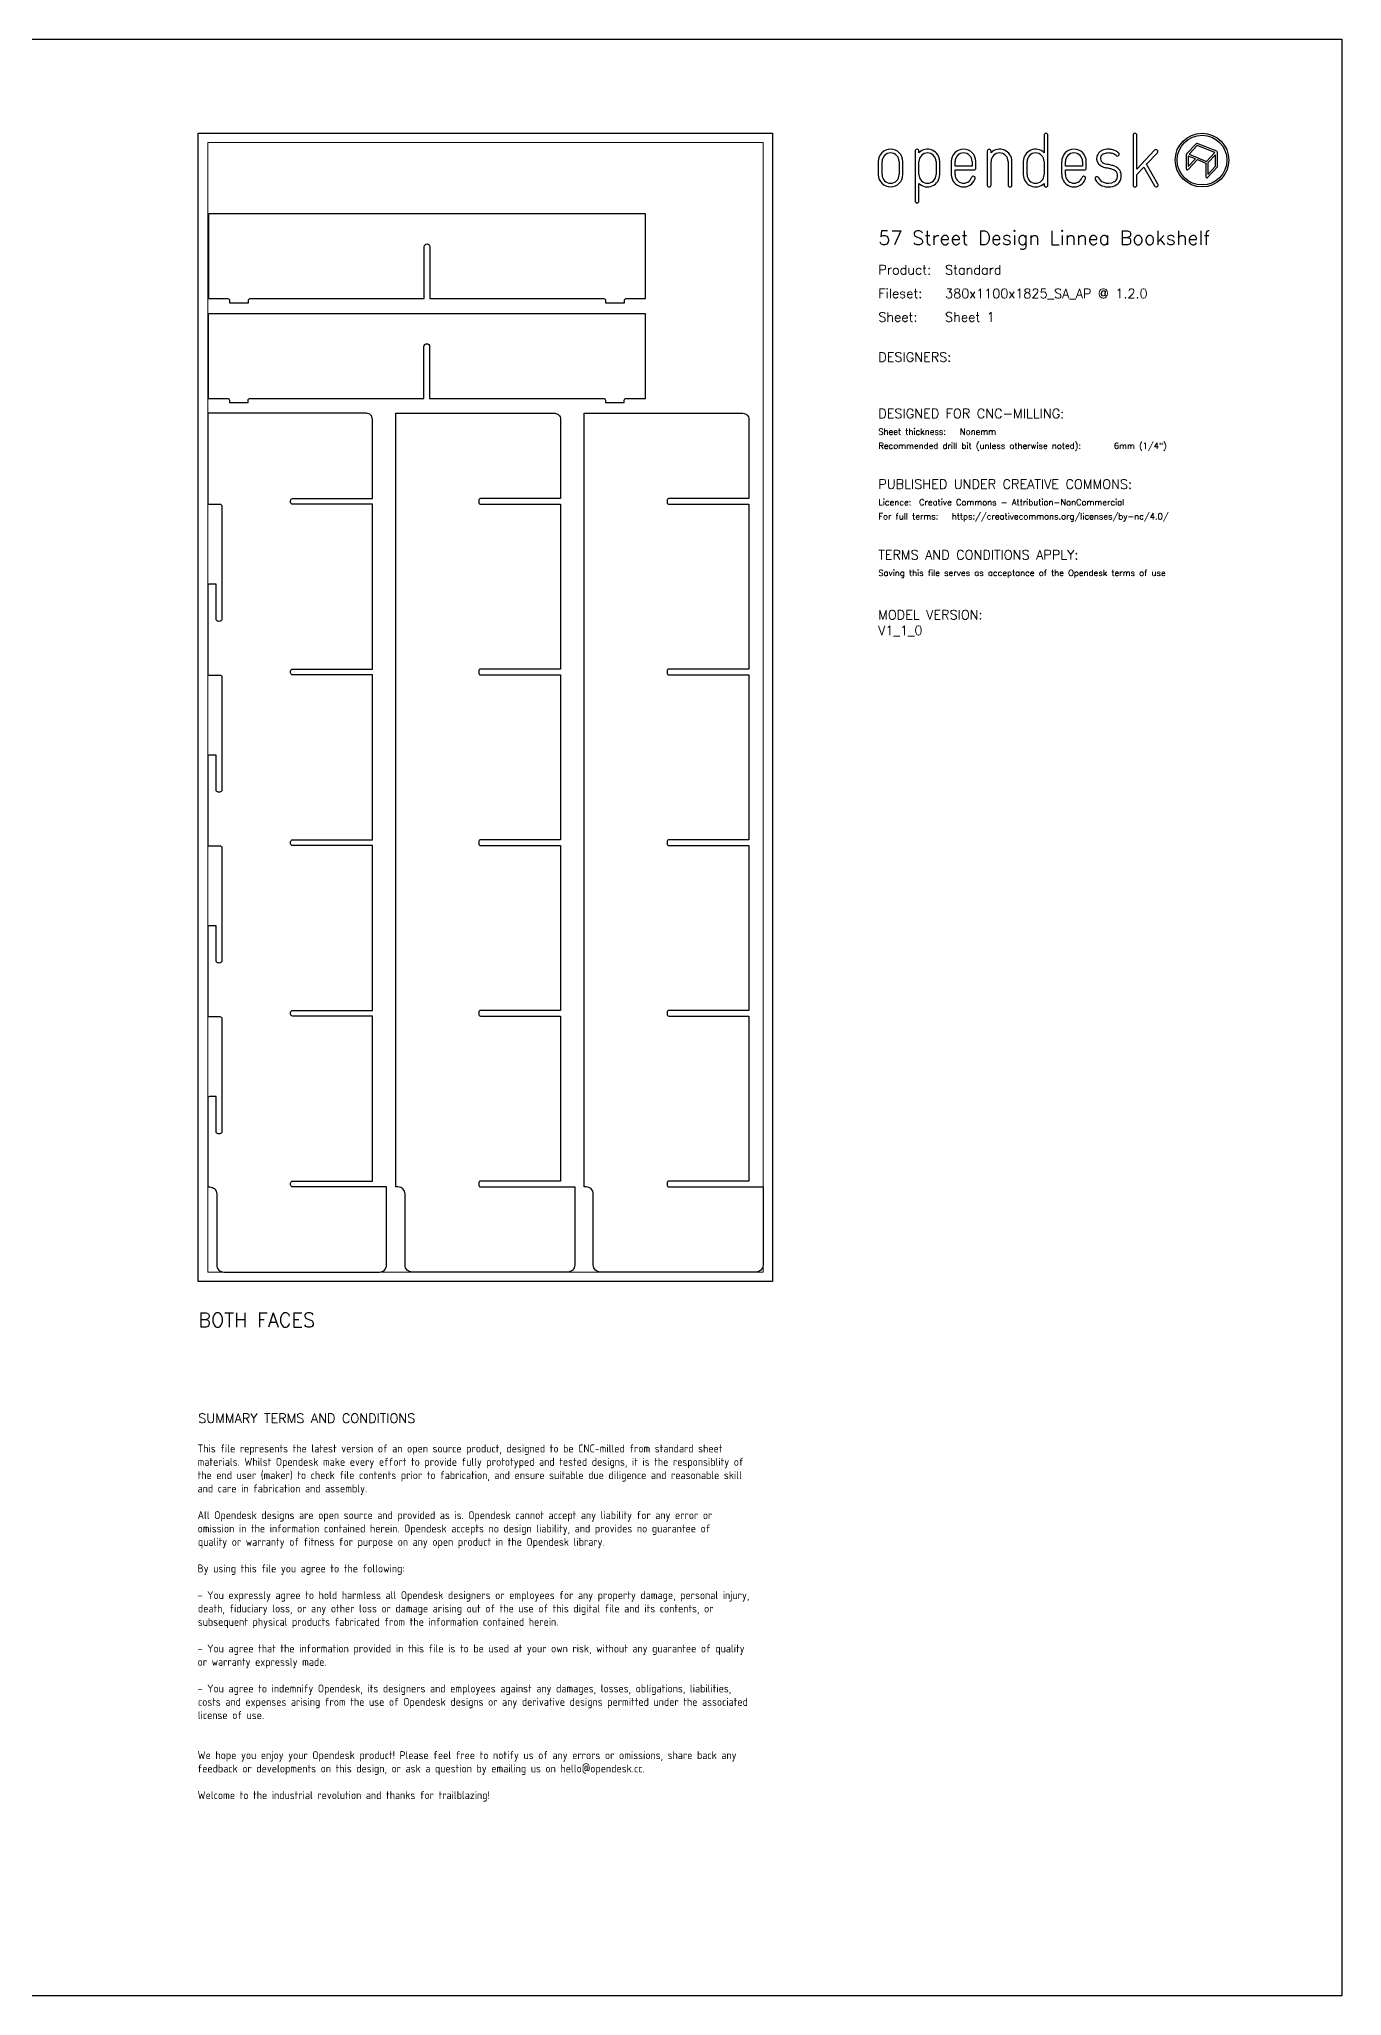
# Model space of a CAD drawing. Header units: millimetres. Extents: x -300 to 5880, y -300 to 4158.
# Drawn here: x 3112 to 5880, y 0 to 4158 of the extents above; entities that cross this region are included whole.
import ezdxf
from ezdxf.enums import TextEntityAlignment as Align

# ---------------------------------------------------------------- set-up
doc = ezdxf.new("R2010")
doc.units = ezdxf.units.MM
doc.layers.add('00-NOPRINT_TEXT', color=7, linetype='Continuous', lineweight=25)
doc.layers.add('00_NOPRINT_TOLERANCE', color=7, linetype='Continuous', lineweight=5)
doc.layers.add('BOARD_$TH-NOMINAL', color=3, linetype='Continuous', lineweight=30, true_color=0x00ff00)
doc.layers.add('TOP-CUT-OUTSIDE_12.000MM', color=60, linetype='Continuous', lineweight=25, true_color=0xa0ff00)
doc.styles.add('OD-ISOCP-17_221', font='isocp.shx')
doc.styles.add('OD-ISOCP-17_222', font='isocp.shx')
doc.styles.add('OD-ISOCP-17_223', font='isocp.shx')
doc.styles.add('OD-ISOCP-17_224', font='isocp.shx')
doc.styles.add('OD-ISOCP-17_225', font='isocp.shx')
doc.styles.add('OD-ISOCP-17_226', font='isocp.shx')
doc.styles.add('OD-ISOCP-17_227', font='isocp.shx')
doc.styles.add('OD-ISOCP-17_228', font='isocp.shx')
doc.styles.add('OD-ISOCP-17_229', font='isocp.shx')
doc.styles.add('OD-ISOCP-17_230', font='isocp.shx')
doc.styles.add('OD-ISOCP-17_231', font='isocp.shx')
doc.styles.add('OD-ISOCP-17_232', font='isocp.shx')
doc.styles.add('OD-ISOCP-17_233', font='isocp.shx')
doc.styles.add('OD-ISOCP-17_234', font='isocp.shx')
doc.styles.add('OD-ISOCP-17_235', font='isocp.shx')
doc.styles.add('OD-ISOCP-17_236', font='isocp.shx')
doc.styles.add('OD-ISOCP-17_237', font='isocp.shx')
doc.styles.add('OD-ISOCP-17_238', font='isocp.shx')
doc.styles.add('OD-ISOCP-17_239', font='isocp.shx')
doc.styles.add('OD-SIMPLEX-13_86', font='simplex.shx')
doc.styles.add('OD-SIMPLEX-20_82', font='simplex.shx')
doc.styles.add('OD-SIMPLEX-20_86', font='simplex.shx')
doc.styles.add('OD-SIMPLEX-20_88', font='simplex.shx')
doc.styles.add('OD-SIMPLEX-30_83', font='simplex.shx')
doc.styles.add('OD-SIMPLEX-30_87', font='simplex.shx')

# ---------------------------------------------------------------- blocks, each defined once
blk = doc.blocks.new('Borders Opendesk_7')
at = {"layer": '00-NOPRINT_TEXT'}
for p, q in [((0, 4158), (5880, 4158)), ((5880, 4158), (5880, 0)), ((5247.4, 3954), (5247.4, 3916.7)), ((5255.3, 3848), (5255.3, 3954)), ((5436.4, 3954), (5436.4, 3848)), ((5444.4, 3881.9), (5444.4, 3954)), ((4973.4, 3920.1), (4973.4, 3814.1)), ((4981.3, 3916.7), (4981.3, 3920.1)), ((5126.6, 3920.1), (5126.6, 3848)), ((5134.5, 3916.7), (5134.5, 3920.1)), ((5482.1, 3922), (5444.4, 3881.9)), ((5464.8, 3892.1), (5487.9, 3916.6)), ((5549.5, 3912.6), (5549.5, 3882.2)), ((5570.5, 3935.8), (5550.1, 3914)), ((5553.7, 3909.6), (5553.7, 3887.4)), ((5568.8, 3903.5), (5553.7, 3909.6)), ((5572.6, 3931.9), (5555.2, 3913.4)), ((5555.2, 3913.4), (5592.6, 3898.3)), ((5610, 3916.9), (5572.6, 3931.9)), ((5614.4, 3919.6), (5572.8, 3936.3)), ((5592.6, 3898.3), (5610, 3916.9)), ((5611.5, 3912.4), (5595.2, 3895.1)), ((5611.5, 3888.1), (5611.5, 3912.4)), ((5615.7, 3887.3), (5615.7, 3917.6)), ((4895, 3898), (4895, 3870.1)), ((4902.9, 3870.1), (4902.9, 3898)), ((4939.3, 3898), (4939.3, 3870.1)), ((4947.3, 3870.1), (4947.3, 3898)), ((4981.3, 3870.1), (4981.3, 3898)), ((5017.7, 3898), (5017.7, 3870.1)), ((5025.6, 3870.1), (5025.6, 3898)), ((5050, 3898), (5050, 3870.1)), ((5058, 3888.1), (5058, 3898)), ((5094.4, 3888.1), (5058, 3888.1)), ((5058, 3870.1), (5058, 3880.1)), ((5058, 3880.1), (5098.3, 3880.1)), ((5094.4, 3898), (5094.4, 3888.1)), ((5102.3, 3884.1), (5102.3, 3898)), ((5134.5, 3848), (5134.5, 3898)), ((5170.9, 3898), (5170.9, 3848)), ((5178.9, 3848), (5178.9, 3898)), ((5203, 3898), (5203, 3870.1)), ((5211, 3870.1), (5211, 3898)), ((5247.4, 3898), (5247.4, 3870.1)), ((5284.6, 3898), (5284.6, 3870.1)), ((5292.6, 3888.1), (5292.6, 3898)), ((5329, 3888.1), (5292.6, 3888.1)), ((5292.6, 3870.1), (5292.6, 3880.1)), ((5292.6, 3880.1), (5332.9, 3880.1)), ((5329, 3898), (5329, 3888.1)), ((5336.9, 3884.1), (5336.9, 3898)), ((5444.4, 3870.4), (5459.1, 3886)), ((5444.4, 3848), (5444.4, 3870.4)), ((5459.1, 3886), (5482.1, 3846)), ((5489, 3850), (5464.8, 3892.1)), ((5553.1, 3880.8), (5572.9, 3901.9)), ((5553.7, 3887.4), (5568.8, 3903.5)), ((5572.9, 3901.9), (5591.1, 3894.5)), ((5591.1, 3894.5), (5591.1, 3865.5)), ((5594.7, 3864.1), (5615.1, 3885.8)), ((5595.2, 3895.1), (5595.2, 3870.7)), ((5595.2, 3870.7), (5611.5, 3888.1)), ((4981.3, 3814.1), (4981.3, 3851.4)), ((5247.4, 3851.4), (5247.4, 3848)), ((5880, 0), (0, 0))]:
    blk.add_line(p, q, dxfattribs=at)
for radius in [57, 52.9]:
    blk.add_circle((5582.9, 3901), radius, dxfattribs=at)
for centre, radius, start, end in [((5251.3, 3954), 3.97, 0, 180), ((5440.4, 3954), 3.97, 0, 180), ((4921.1, 3898), 26.1, 0, 180), ((4921.1, 3898), 18.2, 0, 180), ((4977.3, 3920.1), 3.97, 0, 180), ((4999.5, 3898), 26.1, 0, 134.1316), ((4999.5, 3898), 18.2, 0, 180), ((5076.2, 3898), 26.1, 0, 180), ((5076.2, 3898), 18.2, 0, 180), ((5130.6, 3920.1), 3.97, 0, 180), ((5152.7, 3898), 26.1, 0, 134.1316), ((5152.7, 3898), 18.2, 0, 180), ((5229.2, 3898), 26.1, 45.8684, 180), ((5229.2, 3898), 18.2, 0, 180), ((5310.8, 3898), 26.1, 0, 180), ((5310.8, 3898), 18.2, 0, 180), ((5377.2, 3904.5), 18.3, 167.0964, 235.8453), ((5375.9, 3904.8), 16.9, 150.5139, 167.0489), ((5377.5, 3903.4), 19, 138.9882, 149.267), ((5377.5, 3903.4), 19, 127.9168, 138.9882), ((5380.5, 3899.5), 24, 111.7012, 127.9168), ((5375.9, 3904.8), 8.99, 151.0519, 168.0238), ((5377.5, 3903.4), 11.1, 138.9882, 148.8091), ((5377.5, 3903.4), 11.1, 127.9168, 138.9882), ((5380.5, 3899.5), 16, 111.7012, 127.9168), ((5383.5, 3891.9), 32.1, 90, 111.7012), ((5383.5, 3891.9), 24.2, 90, 111.7012), ((5383.5, 3878.8), 45.3, 80.7104, 90), ((5383.5, 3878.8), 37.3, 80.7104, 90), ((5385.9, 3893.2), 22.7, 71.5035, 80.7104), ((5385.9, 3893.2), 30.7, 71.5035, 80.7104), ((5387.1, 3896.7), 19, 61.0356, 71.5035), ((5387.1, 3896.7), 26.9, 61.0356, 71.5035), ((5387.1, 3896.7), 19, 46.7983, 61.0356), ((5387.1, 3896.7), 26.9, 46.7983, 61.0356), ((5402.8, 3913.5), 3.97, 226.7983, 46.7983), ((5485, 3919.3), 3.97, 316.7135, 136.7135), ((5551.6, 3912.6), 2.06, 136.7696, 180), ((5572, 3934.4), 2.06, 68.0714, 136.7696), ((5613.6, 3917.6), 2.06, 0, 68.0714), ((4921.1, 3870.1), 26.1, 180, 0), ((4921.1, 3870.1), 18.2, 180, 0), ((4999.5, 3870.1), 18.2, 180, 0), ((4999.5, 3870.1), 26.1, 225.8684, 0), ((5076.2, 3870.1), 26.1, 180, 340.0258), ((5076.2, 3870.1), 18.2, 180, 340.0258), ((5098.3, 3884.1), 3.97, 270, 0), ((5229.2, 3870.1), 26.1, 180, 314.1316), ((5229.2, 3870.1), 18.2, 180, 0), ((5310.8, 3870.1), 26.1, 180, 340.0258), ((5310.8, 3870.1), 18.2, 180, 340.0258), ((5332.9, 3884.1), 3.97, 270, 0), ((5377.2, 3904.5), 10.3, 167.9603, 235.8613), ((5382, 3911.6), 26.9, 235.8511, 248.0912), ((5382, 3911.6), 18.9, 235.8511, 248.0912), ((5388.7, 3928.4), 44.9, 248.0912, 257.5385), ((5388.7, 3928.4), 37, 248.0912, 257.5385), ((5300, 3526.6), 366.5, 76.1947, 77.5385), ((5300, 3526.6), 374.5, 76.1947, 77.5385), ((5372.7, 3822.5), 61.9, 69.1442, 76.1947), ((5372.7, 3822.5), 69.8, 69.1442, 76.1947), ((5389.5, 3866.6), 14.6, 38.9291, 69.1442), ((5389.5, 3866.6), 22.5, 38.9291, 69.1442), ((5393.9, 3870.2), 8.99, 17.5834, 38.9291), ((5385.6, 3867.6), 17.6, 343.8033, 17.5834), ((5393.9, 3870.2), 16.9, 17.5834, 38.9291), ((5385.6, 3867.6), 25.5, 343.8033, 17.5834), ((5551.6, 3882.2), 2.06, 180, 316.7696), ((5613.6, 3887.3), 2.06, 316.7696, 0), ((5097, 3862.6), 3.97, 340.0258, 160.0258), ((5130.6, 3848), 3.97, 180, 0), ((5174.9, 3848), 3.97, 180, 0), ((5251.3, 3848), 3.97, 180, 0), ((5331.6, 3862.6), 3.97, 340.0258, 160.0258), ((5359.7, 3861.7), 3.97, 24.786, 204.786), ((5380.2, 3871.2), 26.6, 204.786, 247.9544), ((5380.2, 3871.2), 18.7, 204.786, 247.9544), ((5383.5, 3879.3), 35.4, 247.9544, 298.2026), ((5383.5, 3879.3), 27.4, 247.9544, 298.2026), ((5390.6, 3866.1), 12.5, 298.2026, 343.8033), ((5390.6, 3866.1), 20.4, 298.2026, 343.8033), ((5440.4, 3848), 3.97, 180, 0), ((5485.5, 3848), 3.97, 209.8417, 29.8417), ((5593.2, 3865.5), 2.06, 180, 316.7696), ((4977.3, 3814.1), 3.97, 180, 0)]:
    blk.add_arc(centre, radius, start, end, dxfattribs=at)
at = {"layer": '00_NOPRINT_TOLERANCE', "ltscale": 0.379202}
for p, q in [((3450, 3958), (4670, 3958)), ((3450, 1518), (3450, 3958)), ((4670, 3958), (4670, 1518)), ((4670, 1518), (3450, 1518))]:
    blk.add_line(p, q, dxfattribs=at)
at = {"layer": '00_NOPRINT_TOLERANCE', "ltscale": 0.380876}
for p, q in [((3470, 3938), (4650, 3938)), ((4650, 1538), (3470, 1538))]:
    blk.add_line(p, q, dxfattribs=at)
at = {"layer": '00_NOPRINT_TOLERANCE', "ltscale": 0.380023}
for p, q in [((3470, 1538), (3470, 3938)), ((4650, 3938), (4650, 1538))]:
    blk.add_line(p, q, dxfattribs=at)
at = {"layer": 'BOARD_$TH-NOMINAL'}
for p, q in [((3450, 3958), (4670, 3958)), ((3450, 1518), (3450, 3958)), ((4670, 3958), (4670, 1518)), ((4670, 1518), (3450, 1518))]:
    blk.add_line(p, q, dxfattribs=at)
at = {"layer": '00-NOPRINT_TEXT'}
for s, height, style, p in [('57 Street Design Linnea Bookshelf', 30, 'OD-SIMPLEX-30_83', (4895, 3720.9)), ('Product:', 20, 'OD-SIMPLEX-20_82', (4895, 3657.9)), ('Standard', 20, 'OD-SIMPLEX-20_82', (5036.9, 3657.9)), ('Fileset:', 20, 'OD-SIMPLEX-20_82', (4895, 3607.7)), ('380x1100x1825_SA_AP @ 1.2.0', 20, 'OD-SIMPLEX-20_82', (5036.9, 3607.6)), ('Sheet:', 20, 'OD-SIMPLEX-20_82', (4895, 3557.4)), ('Sheet 1', 20, 'OD-SIMPLEX-20_82', (5036.9, 3557.5)), ('DESIGNERS:', 20, 'OD-SIMPLEX-20_82', (4895, 3472.4)), ('DESIGNED FOR CNC-MILLING:', 20, 'OD-SIMPLEX-20_82', (4895, 3352.4)), ('Sheet thickness:', 13, 'OD-SIMPLEX-13_86', (4895, 3317.4)), ('Nonemm', 13, 'OD-SIMPLEX-13_86', (5068.3, 3317.4)), ('Recommended drill bit (unless otherwise noted):', 13, 'OD-SIMPLEX-13_86', (4895, 3287.4)), ('6mm (1/4")', 13, 'OD-SIMPLEX-13_86', (5395.5, 3287.4)), ('PUBLISHED UNDER CREATIVE COMMONS:', 20, 'OD-SIMPLEX-20_82', (4895, 3202.4)), ('Licence:', 13, 'OD-SIMPLEX-13_86', (4895, 3167.4)), ('Creative Commons - Attribution-NonCommercial', 13, 'OD-SIMPLEX-13_86', (4981.5, 3167.4)), ('For full terms:', 13, 'OD-SIMPLEX-13_86', (4895, 3137.4)), ('https://creativecommons.org/licenses/by-nc/4.0/', 13, 'OD-SIMPLEX-13_86', (5051.1, 3137.4)), ('TERMS AND CONDITIONS APPLY:', 20, 'OD-SIMPLEX-20_82', (4895, 3052.3)), ('Saving this file serves as acceptance of the Opendesk terms of use ', 13, 'OD-SIMPLEX-13_86', (4895, 3017.3))]:
    blk.add_text(s, height=height, dxfattribs=dict(at, style=style)).set_placement(p)
at = {"layer": '00-NOPRINT_TEXT', "color": 7}
for s, height, style, p in [('BOTH FACES', 30, 'OD-SIMPLEX-30_87', (3450, 1451.3)), ('SUMMARY TERMS AND CONDITIONS', 20, 'OD-SIMPLEX-20_86', (3450, 1237.4))]:
    blk.add_text(s, height=height, dxfattribs=dict(at, style=style)).set_placement(p, align=Align.TOP_LEFT)
for s, style, p in [('This file represents the latest version of an open source product, designed to be CNC-milled from standard sheet', 'OD-ISOCP-17_221', (3448.5, 1154.7)), ('materials. Whilst Opendesk make every effort to provide fully prototyped and tested designs, it is the responsiblity of', 'OD-ISOCP-17_222', (3448.5, 1126.3)), ('the end user (maker) to check file contents prior to fabrication, and ensure suitable due diligence and reasonable skill', 'OD-ISOCP-17_223', (3448.5, 1098)), ('and care in fabrication and assembly.', 'OD-ISOCP-17_224', (3448.5, 1069.7)), ('All Opendesk designs are open source and provided as is. Opendesk cannot accept any liability for any error or', 'OD-ISOCP-17_225', (3448.5, 1013)), ('omission in the information contained herein. Opendesk accepts no design liability, and provides no guarantee of', 'OD-ISOCP-17_226', (3448.5, 984.7)), ('quality or warranty of fitness for purpose on any open product in the Opendesk library.', 'OD-ISOCP-17_227', (3449.1, 956.3)), ('By using this file you agree to the following:', 'OD-ISOCP-17_228', (3448.5, 899.7)), ('- You expressly agree to hold harmless all Opendesk designers or employees for any property damage, personal injury,', 'OD-ISOCP-17_229', (3448.5, 843)), ('death, fiduciary loss, or any other loss or damage arising out of the use of this digital file and its contents, or', 'OD-ISOCP-17_230', (3449.1, 814.7)), ('subsequent physical products fabricated from the information contained herein.', 'OD-ISOCP-17_231', (3449, 786.3)), ('- You agree that the information provided in this file is to be used at your own risk, without any guarantee of quality', 'OD-ISOCP-17_232', (3448.5, 729.7)), ('or warranty expressly made.', 'OD-ISOCP-17_233', (3448.5, 701.3)), ('- You agree to indemnify Opendesk, its designers and employees against any damages, losses, obligations, liabilities,', 'OD-ISOCP-17_234', (3448.5, 644.7)), ('costs and expenses arising from the use of Opendesk designs or any derivative designs permitted under the associated', 'OD-ISOCP-17_235', (3449.1, 616.3)), ('license of use.', 'OD-ISOCP-17_236', (3448.8, 588)), ('We hope you enjoy your Opendesk product! Please feel free to notify us of any errors or omissions, share back any', 'OD-ISOCP-17_237', (3448.5, 503)), ('feedback or developments on this design, or ask a question by emailing us on hello@opendesk.cc.', 'OD-ISOCP-17_238', (3448.5, 474.7)), ('Welcome to the industrial revolution and thanks for trailblazing!', 'OD-ISOCP-17_239', (3448.5, 418))]:
    blk.add_text(s, height=17, dxfattribs=dict(at, style=style)).set_placement(p)

msp = doc.modelspace()

# ---------------------------------------------------------------- linework, layer by layer
at = {"layer": 'TOP-CUT-OUTSIDE_12.000MM'}
for points in [[(4359.5, 3606.7), (4400.5, 3606.7), (4400.5, 3786.7), (3471.5, 3786.7), (3471.5, 3606.7), (3512.5, 3606.7, -0.414214), (3516.5, 3602.7), (3516.5, 3597.7), (3556.5, 3597.7), (3556.5, 3602.7, -0.414214), (3560.5, 3606.7), (3930, 3606.7), (3930, 3716.8, -1), (3942, 3716.8), (3942, 3606.7), (4311.5, 3606.7, -0.414214), (4315.5, 3602.7), (4315.5, 3597.7), (4355.5, 3597.7), (4355.5, 3602.7, -0.414214)], [(4315, 3390.6), (4315, 3385.6), (4355, 3385.6), (4355, 3390.6, -0.414214), (4359, 3394.6), (4400, 3394.6), (4400, 3574.6), (3471, 3574.6), (3471, 3394.6), (3512, 3394.6, -0.414214), (3516, 3390.6), (3516, 3385.6), (3556, 3385.6), (3556, 3390.6, -0.414214), (3560, 3394.6), (3929.5, 3394.6), (3929.5, 3504.7, -1), (3941.5, 3504.7), (3941.5, 3394.6), (4311, 3394.6, -0.414214)], [(3504.3, 1538), (3835, 1538, 0.414214), (3850, 1553), (3850, 1719), (3820, 1719), (3820, 1719.2), (3650, 1719.2, -0.414214), (3646, 1723.2), (3646, 1727.2, -0.414214), (3650, 1731.2), (3820, 1731.2), (3820, 2081.9), (3650, 2081.9, -0.414214), (3646, 2085.9), (3646, 2089.9, -0.414214), (3650, 2093.9), (3820, 2093.9), (3820, 2444.5), (3650, 2444.5, -0.414214), (3646, 2448.5), (3646, 2452.5, -0.414214), (3650, 2456.5), (3820, 2456.5), (3820, 2807.2), (3650, 2807.2, -0.414214), (3646, 2811.2), (3646, 2815.2, -0.414214), (3650, 2819.2), (3820, 2819.2), (3820, 3169.8), (3650, 3169.8, -0.414214), (3646, 3173.8), (3646, 3177.8, -0.414214), (3650, 3181.8), (3820, 3181.8), (3820, 3350.3, 0.414214), (3807.3, 3363), (3470, 3363), (3470, 3169.8), (3496, 3169.8, -0.414214), (3500, 3165.8), (3500, 2923.8, -0.539461), (3488.3, 2923.8), (3488.3, 2999.8), (3474, 2999.8, 0.414214), (3470, 2995.8), (3470, 2806.8), (3496, 2806.8, -0.414214), (3500, 2802.8), (3500, 2560.8, -0.539461), (3488.3, 2560.8), (3488.3, 2636.8), (3474, 2636.8, 0.414214), (3470, 2632.8), (3470, 2443.8), (3496, 2443.8, -0.414214), (3500, 2439.8), (3500, 2197.8, -0.539461), (3488.3, 2197.8), (3488.3, 2273.8), (3474, 2273.8, 0.414214), (3470, 2269.8), (3470, 2080.8), (3496, 2080.8, -0.414214), (3500, 2076.8), (3500, 1834.8, -0.539461), (3488.3, 1834.8), (3488.3, 1910.8), (3474, 1910.8, 0.414214), (3470, 1906.8), (3470, 1719), (3474.3, 1719, -0.414214), (3489.3, 1704), (3489.3, 1553, 0.414214)], [(4220, 3350.3), (4220, 3181.8), (4050, 3181.8, 0.414214), (4046, 3177.8), (4046, 3173.8, 0.414214), (4050, 3169.8), (4220, 3169.8), (4220, 2819.2), (4050, 2819.2, 0.414214), (4046, 2815.2), (4046, 2811.2, 0.414214), (4050, 2807.2), (4220, 2807.2), (4220, 2456.5), (4050, 2456.5, 0.414214), (4046, 2452.5), (4046, 2448.5, 0.414214), (4050, 2444.5), (4220, 2444.5), (4220, 2093.9), (4050, 2093.9, 0.414214), (4046, 2089.9), (4046, 2085.9, 0.414214), (4050, 2081.9), (4220, 2081.9), (4220, 1731.2), (4050, 1731.2, 0.414214), (4046, 1727.2), (4046, 1723.2, 0.414214), (4050, 1719.2), (4220, 1719.2), (4220, 1719), (4250, 1719), (4250, 1553, -0.414214), (4235, 1538), (3904.3, 1538, -0.414214), (3889.3, 1553), (3889.3, 1704, 0.414214), (3874.3, 1719), (3870, 1719), (3870, 3363), (4207.3, 3363, -0.414214)], [(4446, 2811.2, 0.414214), (4450, 2807.2), (4620, 2807.2), (4620, 2456.5), (4450, 2456.5, 0.414214), (4446, 2452.5), (4446, 2448.5, 0.414214), (4450, 2444.5), (4620, 2444.5), (4620, 2093.9), (4450, 2093.9, 0.414214), (4446, 2089.9), (4446, 2085.9, 0.414214), (4450, 2081.9), (4620, 2081.9), (4620, 1731.2), (4450, 1731.2, 0.414214), (4446, 1727.2), (4446, 1723.2, 0.414214), (4450, 1719.2), (4620, 1719.2), (4620, 1719), (4650, 1719), (4650, 1553, -0.414214), (4635, 1538), (4304.3, 1538, -0.414214), (4289.3, 1553), (4289.3, 1704, 0.414214), (4274.3, 1719), (4270, 1719), (4270, 3363), (4607.3, 3363, -0.414214), (4620, 3350.3), (4620, 3181.8), (4450, 3181.8, 0.414214), (4446, 3177.8), (4446, 3173.8, 0.414214), (4450, 3169.8), (4620, 3169.8), (4620, 2819.2), (4450, 2819.2, 0.414214), (4446, 2815.2)]]:
    msp.add_lwpolyline(points, format="xyb", close=True, dxfattribs=at)

# ---------------------------------------------------------------- block references
msp.add_blockref('Borders Opendesk_7', (0, 0))

# ---------------------------------------------------------------- texts
at = {"insert": (4894.6, 2944.9), "char_height": 20, "width": 292.308, "attachment_point": 1, "style": 'OD-SIMPLEX-20_88'}
msp.add_mtext('MODEL VERSION:\\PV1_1_0', dxfattribs=at)

doc.saveas('drawing.dxf')
